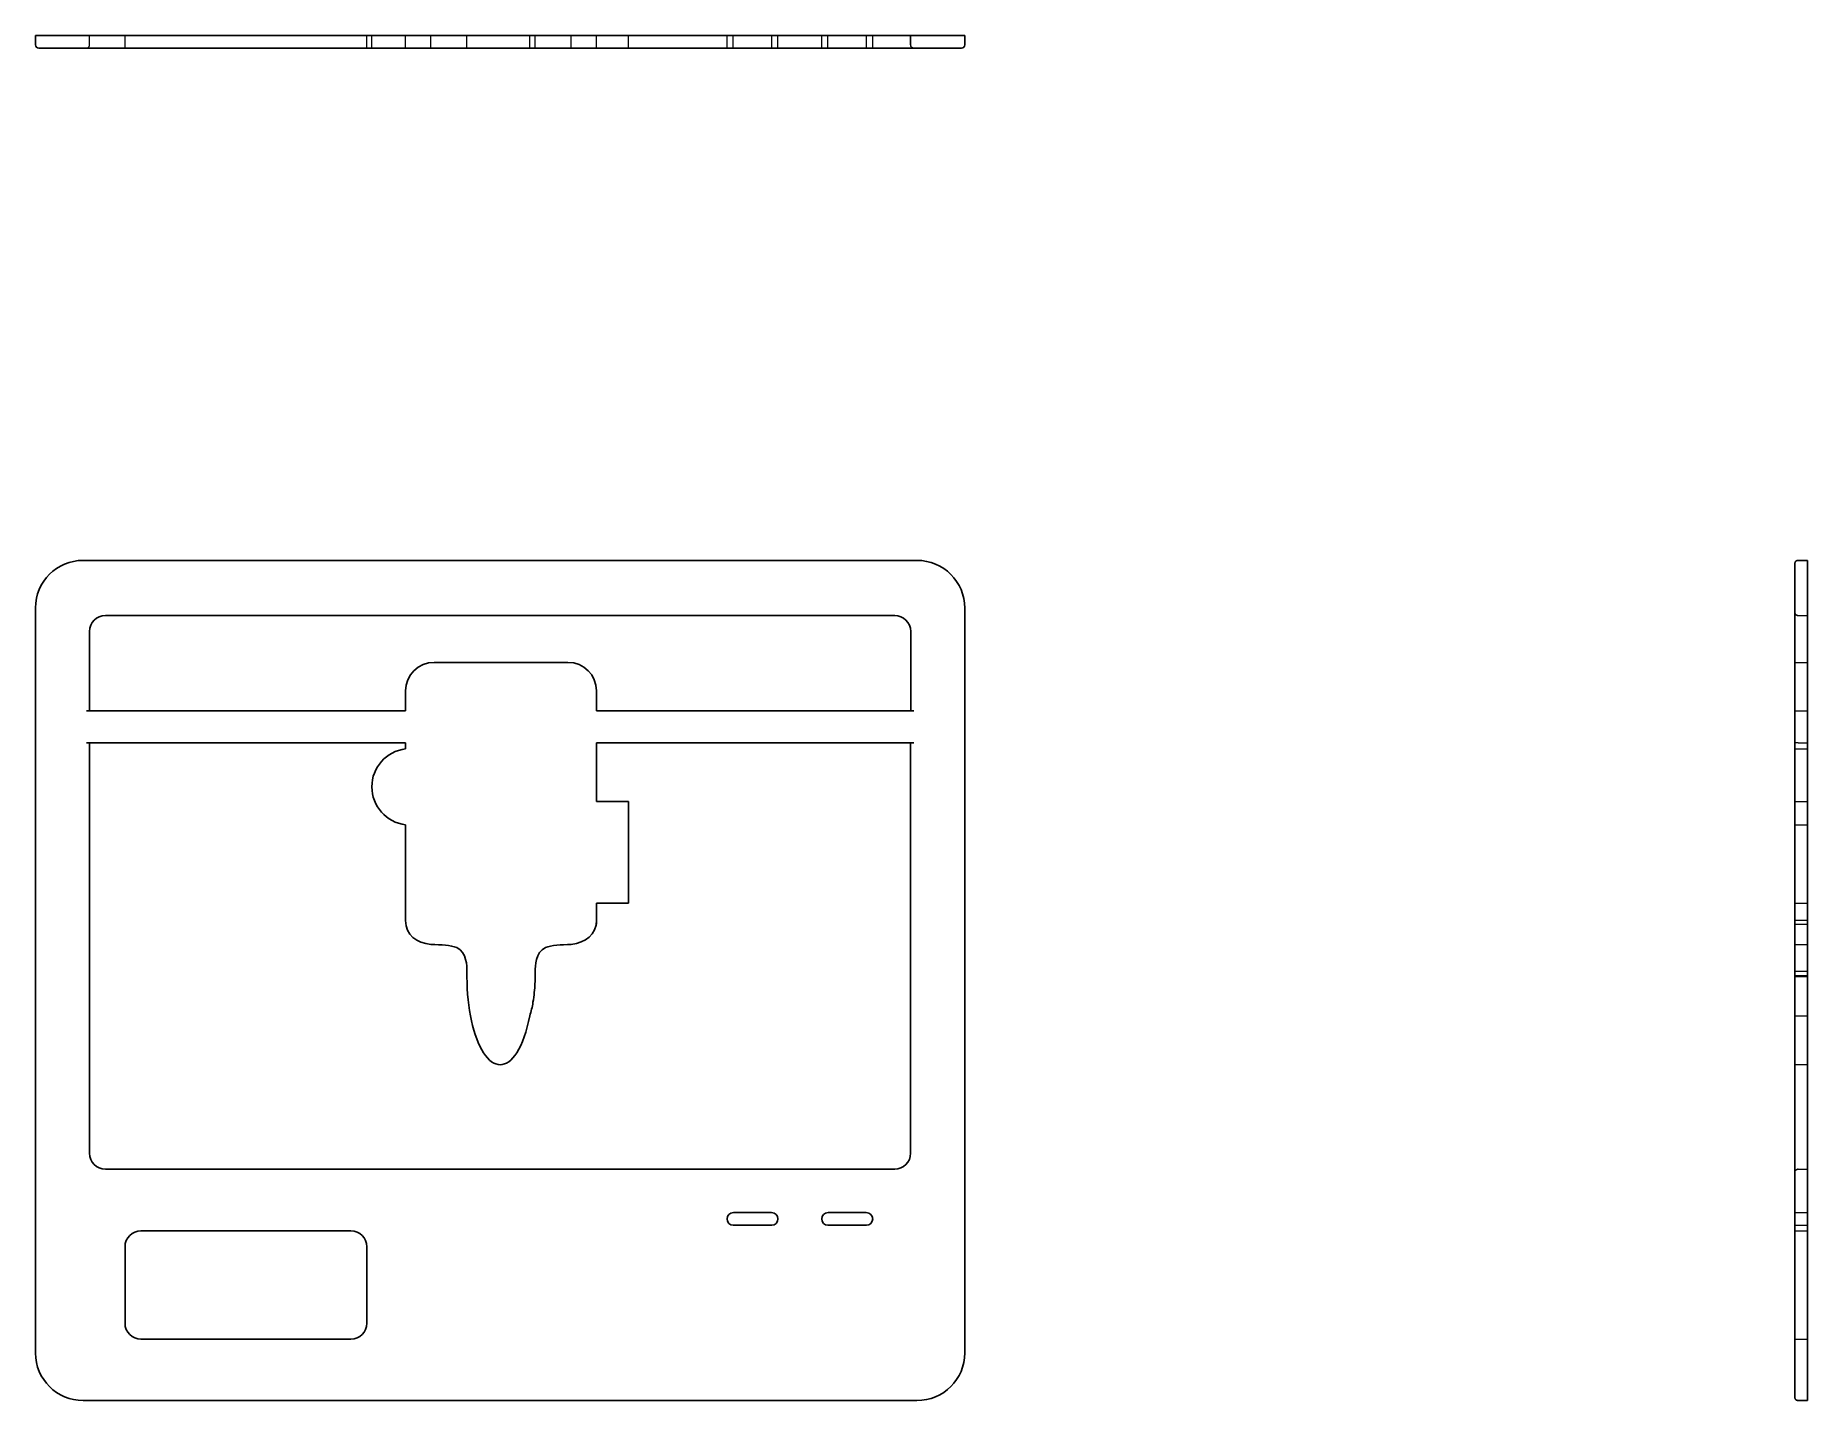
# Model space of a CAD drawing. Header units: millimetres. Extents: x 33 to 224, y 12 to 159.
import ezdxf

# ---------------------------------------------------------------- set-up
doc = ezdxf.new("R2010")
doc.units = ezdxf.units.MM
doc.linetypes.add('HIDDEN', pattern=[1.905, 1.27, -0.635])

msp = doc.modelspace()

# ---------------------------------------------------------------- linework, layer by layer
at = {"color": 7, "linetype": 'Continuous', "lineweight": 25}
for p, q in [((33, 157.66), (33, 158.69)), ((127.86, 158.69), (38.14, 158.69)), ((133, 157.66), (133, 158.69)), ((127.86, 157.32), (38.14, 157.32)), ((38.14, 102.2), (127.86, 102.2)), ((222.66, 102.2), (222.66, 102.15)), ((222.66, 102.2), (223.69, 102.2)), ((33, 16.91), (33, 97.09)), ((125.46, 96.28), (40.54, 96.28)), ((133, 97.07), (133, 16.93)), ((222.32, 16.93), (222.32, 97.07)), ((223.69, 16.93), (223.69, 97.07)), ((38.82, 94.56), (38.82, 86)), ((127.18, 86), (127.18, 94.56)), ((90.3, 91.23), (75.92, 91.23)), ((72.83, 88.15), (72.83, 86)), ((93.38, 86), (93.38, 88.15)), ((72.83, 86), (38.48, 86)), ((127.52, 86), (93.38, 86)), ((38.48, 82.58), (72.83, 82.58)), ((38.82, 82.58), (38.82, 38.4)), ((72.83, 82.58), (72.83, 81.92)), ((93.38, 82.58), (127.51, 82.58)), ((93.38, 76.27), (93.38, 82.58)), ((127.17, 38.4), (127.17, 82.58)), ((96.8, 76.27), (93.38, 76.27)), ((96.8, 65.31), (96.8, 76.27)), ((72.83, 63.44), (72.83, 73.76)), ((93.38, 65.31), (96.8, 65.31)), ((93.38, 63.04), (93.38, 65.31)), ((93.38, 63.5), (93.38, 63.04)), ((79.43, 58), (79.43, 58)), ((79.43, 57.52), (79.43, 57.52)), ((86.78, 57.4), (86.78, 58)), ((40.54, 36.69), (125.46, 36.69)), ((112.24, 30.66), (108.09, 30.66)), ((108.11, 32.03), (112.22, 32.03)), ((122.42, 30.66), (118.27, 30.66)), ((118.29, 32.03), (122.4, 32.03)), ((44.35, 30.05), (66.95, 30.05)), ((42.64, 20.12), (42.64, 28.34)), ((68.66, 28.34), (68.66, 20.12)), ((66.95, 18.41), (44.35, 18.41)), ((127.86, 11.8), (38.14, 11.8)), ((222.66, 11.84), (222.66, 11.8)), ((222.66, 11.8), (223.69, 11.8))]:
    msp.add_line(p, q, dxfattribs=at)
at = {"color": 7, "linetype": 'HIDDEN', "lineweight": 18}
for p, q in [((38.82, 157.66), (38.82, 158.69)), ((38.82, 157.66), (38.82, 158.69)), ((42.64, 157.32), (42.64, 158.69)), ((68.66, 157.32), (68.66, 158.69)), ((69.2, 157.32), (69.2, 158.69)), ((72.83, 157.32), (72.83, 158.69)), ((72.83, 157.32), (72.83, 158.69)), ((72.83, 157.32), (72.83, 158.69)), ((75.56, 157.32), (75.56, 158.69)), ((79.43, 157.32), (79.43, 158.69)), ((79.43, 157.32), (79.43, 158.69)), ((79.43, 157.32), (79.43, 158.69)), ((79.43, 157.32), (79.43, 158.69)), ((79.43, 157.32), (79.43, 158.69)), ((86.19, 157.32), (86.19, 158.69)), ((86.78, 157.32), (86.78, 158.69)), ((90.65, 157.32), (90.65, 158.69)), ((93.38, 157.32), (93.38, 158.69)), ((93.38, 157.32), (93.38, 158.69)), ((93.38, 157.32), (93.38, 158.69)), ((96.8, 157.32), (96.8, 158.69)), ((107.42, 157.32), (107.42, 158.69)), ((108.09, 157.32), (108.09, 158.69)), ((112.24, 157.32), (112.24, 158.69)), ((112.9, 157.32), (112.9, 158.69)), ((117.61, 157.32), (117.61, 158.69)), ((118.27, 157.32), (118.27, 158.69)), ((122.42, 157.32), (122.42, 158.69)), ((123.09, 157.32), (123.09, 158.69)), ((127.17, 157.66), (127.17, 158.69)), ((127.18, 157.66), (127.18, 158.69)), ((222.66, 96.28), (223.69, 96.28)), ((222.32, 91.23), (223.69, 91.23)), ((222.32, 86), (222.66, 86)), ((222.66, 86), (223.69, 86)), ((222.66, 82.58), (222.32, 82.58)), ((222.66, 82.58), (223.69, 82.58)), ((222.32, 81.92), (223.69, 81.92)), ((222.32, 76.27), (223.69, 76.27)), ((222.32, 73.76), (223.69, 73.76)), ((222.32, 65.31), (223.69, 65.31)), ((222.32, 63.5), (223.69, 63.5)), ((222.32, 63.04), (223.69, 63.04)), ((222.32, 60.88), (223.69, 60.88)), ((222.32, 58), (223.69, 58)), ((222.32, 57.52), (223.69, 57.52)), ((222.32, 57.42), (223.69, 57.42)), ((222.32, 53.19), (223.69, 53.19)), ((222.32, 47.94), (223.69, 47.94)), ((222.66, 36.69), (222.66, 36.72)), ((222.66, 36.69), (223.69, 36.69)), ((222.32, 32.03), (223.69, 32.03)), ((222.32, 30.66), (223.69, 30.66)), ((222.32, 30.05), (223.69, 30.05)), ((222.32, 18.41), (223.69, 18.41)), ((222.32, 18.41), (223.69, 18.41)), ((222.4, 11.92), (222.36, 11.98))]:
    msp.add_line(p, q, dxfattribs=at)
at = {"color": 7, "linetype": 'Continuous', "lineweight": 25, "flags": 128}
msp.add_lwpolyline([(222.32, 101.86), (222.32, 101.93), (222.34, 101.99)], dxfattribs=at)
at = {"color": 7, "linetype": 'HIDDEN', "lineweight": 18, "flags": 128}
msp.add_lwpolyline([(222.32, 96.62), (222.32, 96.55), (222.34, 96.49)], dxfattribs=at)
at = {"color": 7, "linetype": 'Continuous', "lineweight": 25}
for centre, start, end in [((33.35, 157.66), 179.9996, 269.9996), ((222.66, 101.86), 90, 122.329)]:
    msp.add_arc(centre, 0.342, start, end, dxfattribs=at)
at = {"color": 7, "linetype": 'HIDDEN', "lineweight": 18}
for centre, start, end in [((38.48, 157.66), 270, 0), ((127.51, 157.66), 180, 270), ((222.66, 96.62), 227.0088, 270)]:
    msp.add_arc(centre, 0.342, start, end, dxfattribs=at)
at = {"color": 7, "linetype": 'Continuous', "lineweight": 25}
for points in [[(38.14, 158.69), (35.31, 158.69), (33.02, 158.69), (33, 158.69)], [(133, 158.69), (133, 158.69), (130.7, 158.69), (127.86, 158.69)], [(33, 97.09), (33.02, 99.92), (35.31, 102.2), (38.14, 102.2)], [(127.86, 102.2), (130.7, 102.2), (133, 99.9), (133, 97.07)], [(223.69, 97.07), (223.69, 99.9), (223.69, 102.2), (223.69, 102.2)], [(40.54, 96.28), (39.59, 96.28), (38.82, 95.51), (38.82, 94.56)], [(127.18, 94.56), (127.18, 95.51), (126.41, 96.28), (125.46, 96.28)], [(75.92, 91.23), (74.21, 91.23), (72.83, 89.85), (72.83, 88.15)], [(93.38, 88.15), (93.38, 89.85), (92, 91.23), (90.3, 91.23)], [(72.83, 81.92), (70.76, 81.68), (69.2, 79.92), (69.2, 77.84)], [(69.2, 77.84), (69.2, 75.75), (70.76, 74), (72.83, 73.76)], [(72.83, 63.44), (72.83, 61.86), (74.03, 61.06), (75.56, 60.88)], [(90.65, 60.88), (92.18, 61.07), (93.38, 61.91), (93.38, 63.5)], [(75.56, 60.88), (76.67, 60.83), (77.69, 60.82), (78.33, 60.54)], [(78.33, 60.54), (79.43, 60.06), (79.43, 58.48), (79.43, 58)], [(86.78, 58), (86.78, 58.48), (86.78, 60.06), (87.88, 60.54)], [(87.88, 60.54), (88.52, 60.82), (89.54, 60.83), (90.65, 60.88)], [(79.43, 58), (79.43, 57.61), (79.43, 57.6), (79.43, 57.52)], [(79.43, 57.52), (79.43, 57.49), (79.43, 57.45), (79.43, 57.42)], [(79.43, 57.42), (79.43, 57.42), (79.43, 57.41), (79.43, 57.4)], [(79.43, 57.4), (79.43, 57.4), (79.43, 57.39), (79.43, 57.39)], [(79.43, 57.39), (79.45, 54.01), (80.13, 50.91), (81.22, 49.22)], [(86.75, 56.6), (86.78, 57.07), (86.78, 57.29), (86.78, 57.4)], [(86.54, 54.65), (86.66, 55.39), (86.72, 56.12), (86.75, 56.6)], [(86.19, 53.19), (86.35, 53.64), (86.46, 54.15), (86.54, 54.65)], [(84.79, 49.22), (85.39, 50.15), (85.88, 51.53), (86.19, 53.19)], [(81.22, 49.22), (82.33, 47.51), (83.69, 47.51), (84.79, 49.22)], [(38.82, 38.4), (38.82, 37.46), (39.59, 36.69), (40.54, 36.69)], [(125.46, 36.69), (126.41, 36.69), (127.17, 37.46), (127.17, 38.4)], [(107.42, 31.35), (107.42, 31.72), (107.73, 32.03), (108.11, 32.03)], [(108.09, 30.66), (107.72, 30.67), (107.42, 30.97), (107.42, 31.35)], [(112.22, 32.03), (112.6, 32.03), (112.9, 31.72), (112.9, 31.35)], [(112.9, 31.35), (112.9, 30.97), (112.61, 30.67), (112.24, 30.66)], [(117.61, 31.35), (117.61, 31.72), (117.91, 32.03), (118.29, 32.03)], [(118.27, 30.66), (117.9, 30.67), (117.61, 30.97), (117.61, 31.35)], [(122.4, 32.03), (122.78, 32.03), (123.09, 31.72), (123.09, 31.35)], [(123.09, 31.35), (123.09, 30.97), (122.79, 30.67), (122.42, 30.66)], [(42.64, 28.34), (42.64, 29.29), (43.41, 30.05), (44.35, 30.05)], [(66.95, 30.05), (67.9, 30.05), (68.66, 29.29), (68.66, 28.34)], [(44.35, 18.41), (43.41, 18.41), (42.64, 19.17), (42.64, 20.12)], [(68.66, 20.12), (68.66, 19.17), (67.9, 18.41), (66.95, 18.41)], [(38.14, 11.8), (35.31, 11.8), (33.02, 14.08), (33, 16.91)], [(133, 16.93), (133, 14.1), (130.7, 11.8), (127.86, 11.8)], [(223.69, 11.8), (223.69, 11.8), (223.69, 14.1), (223.69, 16.93)]]:
    msp.add_open_spline(points, degree=3, dxfattribs=at)
for points, knots in [([(38.14, 157.32), (37.82, 157.32), (37.51, 157.32), (37.05, 157.32), (36.9, 157.32), (36.6, 157.32), (36.45, 157.32), (36.02, 157.32), (35.74, 157.32), (35.22, 157.32), (34.98, 157.32), (34.54, 157.32), (34.34, 157.32), (34.07, 157.32), (33.99, 157.32), (33.84, 157.32), (33.78, 157.32), (33.66, 157.32), (33.6, 157.32), (33.51, 157.32), (33.47, 157.32), (33.38, 157.32), (33.35, 157.32), (33.35, 157.32)], [0, 0, 0, 0, 0.001364, 0.001364, 0.002046, 0.002046, 0.002728, 0.002728, 0.004092, 0.004092, 0.00545601, 0.00545601, 0.00682001, 0.00682001, 0.00750201, 0.00750201, 0.00818401, 0.00818401, 0.00886601, 0.00886601, 0.00954801, 0.00954801, 0.01091201, 0.01091201, 0.01091201, 0.01091201]), ([(132.66, 157.32), (132.66, 157.32), (132.63, 157.32), (132.5, 157.32), (132.41, 157.32), (132.17, 157.32), (132.02, 157.32), (131.67, 157.32), (131.47, 157.32), (131.03, 157.32), (130.78, 157.32), (130.26, 157.32), (129.99, 157.32), (129.41, 157.32), (129.1, 157.32), (128.49, 157.32), (128.18, 157.32), (127.86, 157.32)], [0, 0, 0, 0, 0.125, 0.125, 0.25, 0.25, 0.375, 0.375, 0.5, 0.5, 0.625, 0.625, 0.75, 0.75, 0.875, 0.875, 1, 1, 1, 1]), ([(133, 157.66), (133, 157.57), (132.96, 157.48), (132.83, 157.35), (132.75, 157.32), (132.66, 157.32)], [0, 0, 0, 0, 0.5, 0.5, 1, 1, 1, 1]), ([(222.32, 97.07), (222.32, 97.38), (222.32, 97.7), (222.32, 98.32), (222.32, 98.62), (222.32, 99.19), (222.32, 99.47), (222.32, 100), (222.32, 100.24), (222.32, 100.68), (222.32, 100.88), (222.32, 101.23), (222.32, 101.38), (222.32, 101.62), (222.32, 101.71), (222.32, 101.83), (222.32, 101.86), (222.32, 101.86)], [0, 0, 0, 0, 0.125, 0.125, 0.25, 0.25, 0.375, 0.375, 0.5, 0.5, 0.625, 0.625, 0.75, 0.75, 0.875, 0.875, 1, 1, 1, 1]), ([(222.66, 102.18), (222.63, 102.18), (222.56, 102.18), (222.47, 102.15), (222.39, 102.08), (222.36, 102.02), (222.34, 101.99)], [0, 0, 0, 0, 0.245059, 0.49657, 0.750029, 1, 1, 1, 1]), ([(222.32, 12.14), (222.32, 12.14), (222.32, 12.27), (222.32, 12.63), (222.32, 12.77), (222.32, 13.13), (222.32, 13.32), (222.32, 13.77), (222.32, 14.01), (222.32, 14.53), (222.32, 14.81), (222.32, 15.39), (222.32, 15.69), (222.32, 16.31), (222.32, 16.62), (222.32, 16.93)], [0, 0, 0, 0, 0.25, 0.25, 0.375, 0.375, 0.5, 0.5, 0.625, 0.625, 0.75, 0.75, 0.875, 0.875, 1, 1, 1, 1]), ([(222.36, 11.98), (222.35, 11.99), (222.32, 12.04), (222.32, 12.09), (222.32, 12.14)], [0, 0, 0, 0, 0.198138, 1, 1, 1, 1]), ([(222.36, 11.98), (222.37, 11.96), (222.4, 11.91), (222.47, 11.85), (222.56, 11.81), (222.63, 11.82), (222.66, 11.82)], [0, 0, 0, 0, 0.171603, 0.451605, 0.729238, 1, 1, 1, 1]), ([(222.48, 11.86), (222.51, 11.84), (222.56, 11.82), (222.63, 11.82), (222.66, 11.82)], [0, 0, 0, 0, 0.489297, 1, 1, 1, 1])]:
    msp.add_open_spline(points, degree=3, knots=knots, dxfattribs=at)
at = {"color": 7, "linetype": 'HIDDEN', "lineweight": 18}
for points, knots in [([(127.52, 157.32), (127.43, 157.32), (127.34, 157.35), (127.21, 157.48), (127.18, 157.57), (127.18, 157.66)], [0, 0, 0, 0, 0.5, 0.5, 1, 1, 1, 1]), ([(222.66, 96.24), (222.63, 96.25), (222.56, 96.27), (222.47, 96.32), (222.39, 96.4), (222.36, 96.46), (222.34, 96.49)], [0, 0, 0, 0, 0.236249, 0.484566, 0.74098, 1, 1, 1, 1]), ([(222.42, 96.38), (222.41, 96.39), (222.38, 96.41), (222.36, 96.45), (222.35, 96.47)], [0, 0, 0, 0, 0.273957, 1, 1, 1, 1]), ([(222.66, 96.25), (222.63, 96.25), (222.56, 96.27), (222.48, 96.31), (222.44, 96.35), (222.43, 96.37)], [0, 0, 0, 0, 0.373142, 0.7655, 1, 1, 1, 1]), ([(222.32, 36.35), (222.32, 36.44), (222.35, 36.53), (222.48, 36.65), (222.57, 36.69), (222.66, 36.69)], [0, 0, 0, 0, 0.5, 0.5, 1, 1, 1, 1]), ([(222.34, 36.47), (222.36, 36.51), (222.39, 36.57), (222.47, 36.65), (222.56, 36.7), (222.63, 36.72), (222.66, 36.72)], [0, 0, 0, 0, 0.259018, 0.515432, 0.76375, 1, 1, 1, 1]), ([(222.35, 36.49), (222.36, 36.52), (222.39, 36.57), (222.47, 36.64), (222.56, 36.7), (222.63, 36.71), (222.66, 36.72)], [0, 0, 0, 0, 0.218325, 0.489082, 0.750953, 1, 1, 1, 1]), ([(222.34, 12.01), (222.35, 11.98), (222.37, 11.94), (222.4, 11.92), (222.4, 11.92)], [0, 0, 0, 0, 0.867617, 1, 1, 1, 1]), ([(222.66, 11.8), (222.61, 11.8), (222.55, 11.8), (222.49, 11.84), (222.48, 11.86)], [0, 0, 0, 0, 0.6888311, 1, 1, 1, 1])]:
    msp.add_open_spline(points, degree=3, knots=knots, dxfattribs=at)

doc.saveas('drawing.dxf')
